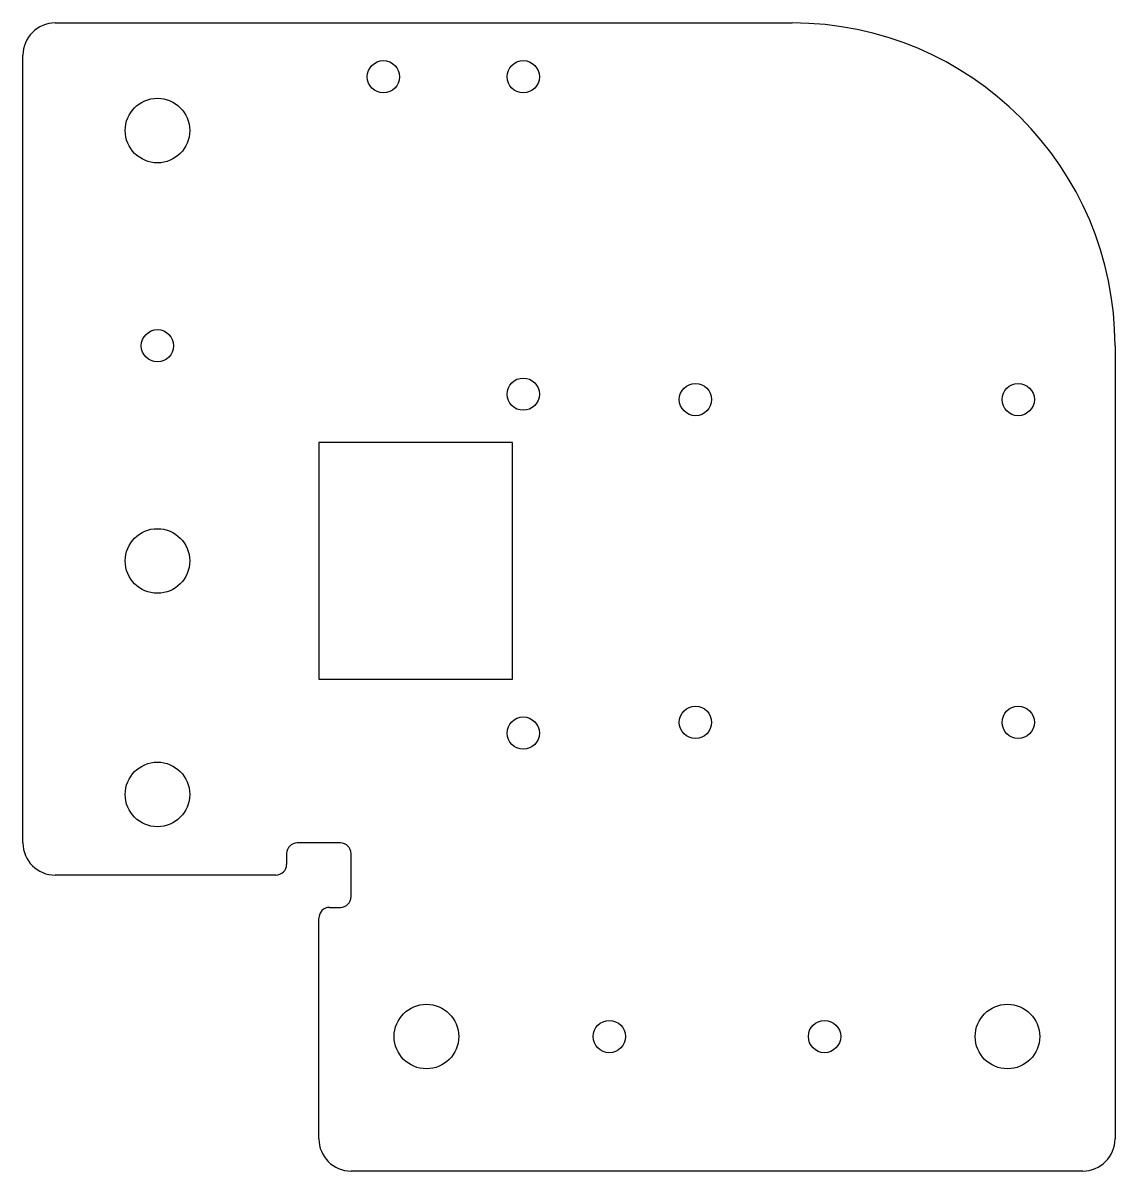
# Model space of a CAD drawing. Extents: x -28 to 74, y -28 to 79.
import ezdxf

# ---------------------------------------------------------------- set-up
doc = ezdxf.new("R2010")
doc.units = 0
doc.layers.add('Pocket050_cs', color=7, linetype='CONTINUOUS')

msp = doc.modelspace()

# ---------------------------------------------------------------- linework, layer by layer
at = {"layer": 'Pocket050_cs'}
for p, q in [((-24.5, 79.2, -0.75), (44, 79.2, -0.75)), ((-27.5, 3, -0.75), (-27.5, 76.2, -0.75)), ((74, 49.2, -0.75), (74, -24.5, -0.75)), ((0, 40.2, -0.75), (0, 18.2, -0.75)), ((18, 40.2, -0.75), (0, 40.2, -0.75)), ((18, 18.2, -0.75), (18, 40.2, -0.75)), ((0, 18.2, -0.75), (18, 18.2, -0.75)), ((2, 3, -0.75), (-2, 3, -0.75)), ((-3, 2, -0.75), (-3, 1, -0.75)), ((3, -2, -0.75), (3, 2, -0.75)), ((-4, 0, -0.75), (-24.5, 0, -0.75)), ((1, -3, -0.75), (2, -3, -0.75)), ((0, -24.5, -0.75), (0, -4, -0.75)), ((71, -27.5, -0.75), (3, -27.5, -0.75))]:
    msp.add_line(p, q, dxfattribs=at)
for centre, radius in [((6, 74.2), 1.5), ((19, 74.2), 1.5), ((-15, 69.2), 3), ((-15, 49.2), 1.5), ((19, 44.7), 1.5), ((35, 44.2), 1.5), ((65, 44.2), 1.5), ((-15, 29.2), 3), ((35, 14.2), 1.5), ((65, 14.2), 1.5), ((19, 13.2), 1.5), ((-15, 7.5), 3), ((10, -15), 3), ((64, -15), 3), ((27, -15), 1.5), ((47, -15), 1.5)]:
    msp.add_circle(centre, radius, dxfattribs=at)
for centre, radius, start, end in [((-24.5, 76.2, -0.75), 3, 90, 180), ((44, 49.2, -0.75), 30, 0, 90), ((-24.5, 3, -0.75), 3, -180, -90), ((-2, 2, -0.75), 1, 90, 180), ((2, 2, -0.75), 1, 0, 90), ((-4, 1, -0.75), 1, -90, 0), ((2, -2, -0.75), 1, -90, 0), ((1, -4, -0.75), 1, 90, 180), ((3, -24.5, -0.75), 3, 180, -90), ((71, -24.5, -0.75), 3, -90, 0)]:
    msp.add_arc(centre, radius, start, end, dxfattribs=at)

doc.saveas('drawing.dxf')
